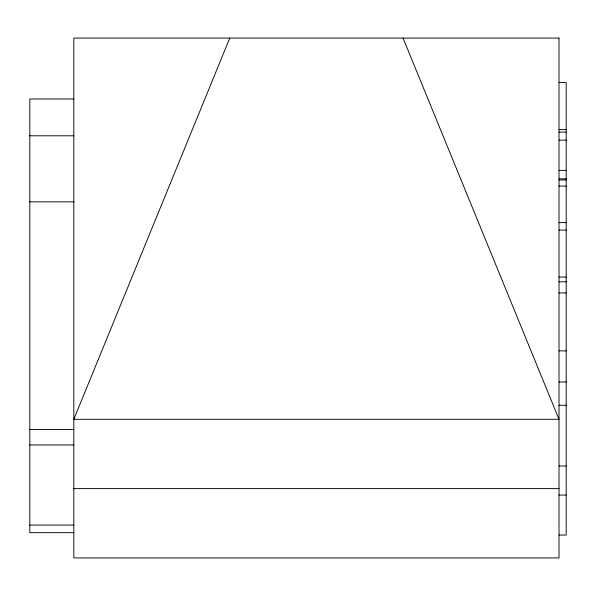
<?xml version="1.0" encoding="UTF-8"?>
<svg xmlns="http://www.w3.org/2000/svg" width="596" height="596" viewBox="0 0 596 596"><rect width="100%" height="100%" fill="white"/><g stroke="black" fill="none" stroke-linecap="round" stroke-linejoin="round"><path stroke-width="0.89" d="M229.773 38.077L73.815 419.301L559.011 419.301L403.052 38.077M559.011 82.561L566.2 82.561L566.2 535.052L559.011 535.052M73.815 98.981L29.8 98.981L29.8 532.66L73.815 532.66M559.011 129.57L566.2 129.57M559.011 132.066L566.2 132.066M29.8 135.799L73.815 135.799M559.011 140.149L566.2 140.149M559.011 170.359L566.2 170.359M559.011 178.852L566.2 178.852M559.011 179.977L566.2 179.977M559.011 186.079L566.2 186.079M29.8 201.85L73.815 201.85M559.011 222.621L566.2 222.621M559.011 230.071L566.2 230.071M559.011 277.073L566.2 277.073M559.011 281.804L566.2 281.804M559.011 292.912L566.2 292.919M559.011 350.88L566.2 350.88M559.011 381.969L566.2 381.969M559.011 405.25L566.2 405.258M29.8 429.507L73.815 429.507M29.8 444.966L73.815 444.966M559.011 465.998L566.2 465.998M73.815 488.608L559.011 488.608M559.011 495.053L566.2 495.053M29.8 525.069L73.815 525.069M559.011 38.077L73.815 38.077L73.815 557.923L559.011 557.923L559.011 38.077"/></g></svg>
